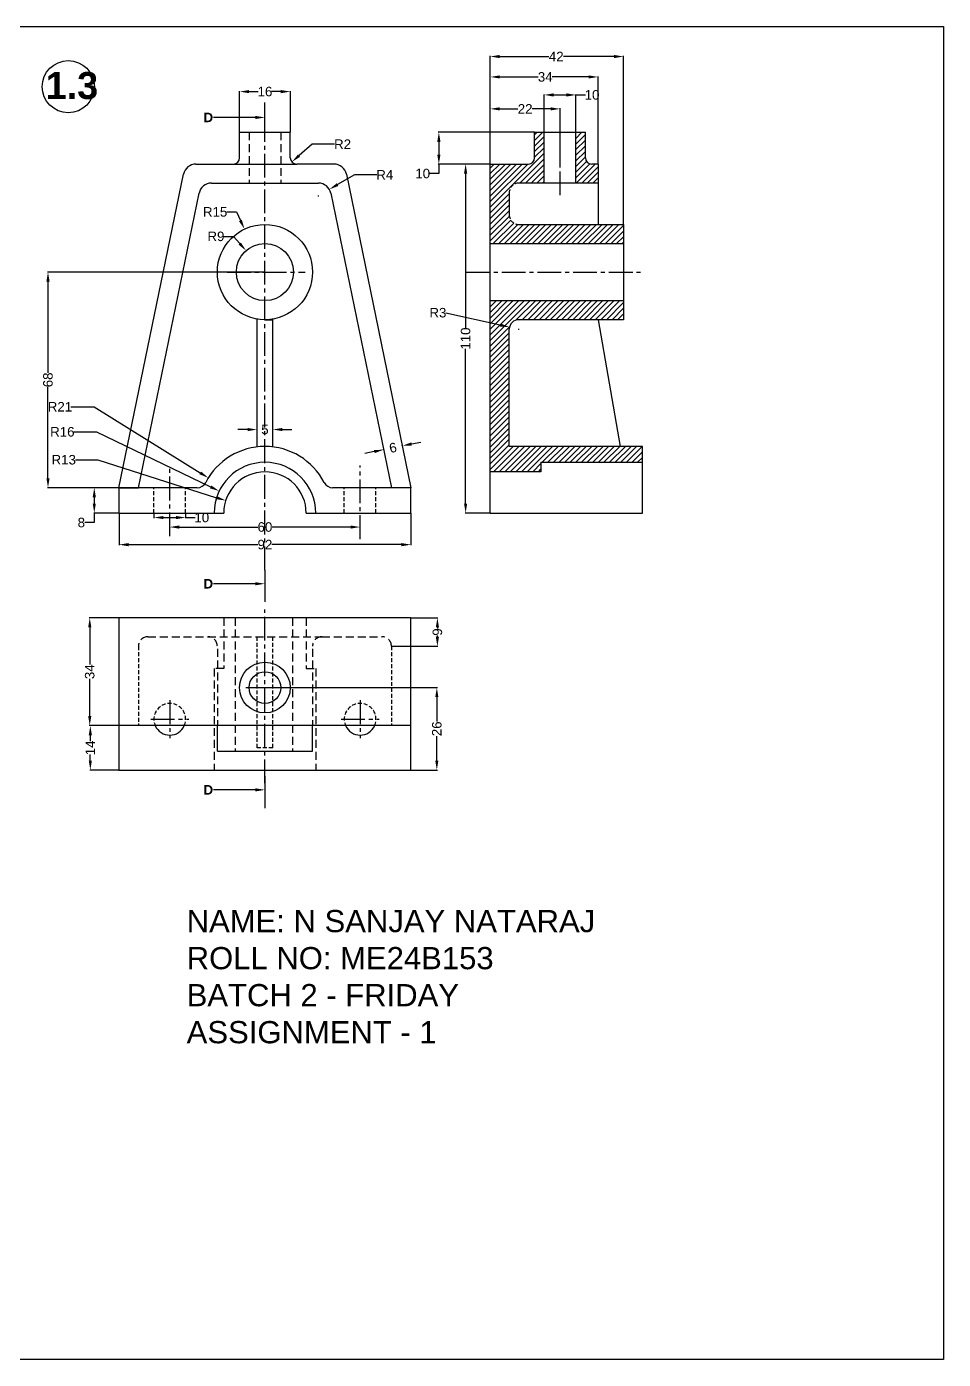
# Model space of a CAD drawing. Header units: inches. Extents: x 24 to 2004, y 12 to 434.
# Drawn here: x 328.7 to 617.6, y 13.8 to 433.8 of the extents above; entities that cross this region are included whole.
import ezdxf
from ezdxf import colors
from ezdxf.entities.mleader import LeaderData, LeaderLine
from ezdxf.math import Vec2, Vec3

# ---------------------------------------------------------------- set-up
doc = ezdxf.new("R2010")
doc.units = ezdxf.units.IN
doc.header["$LTSCALE"] = 10
doc.header["$MEASUREMENT"] = 0
for name, pattern in [('CENTER', [50.8, 31.75, -6.35, 6.35, -6.35]), ('CENTER2', [1.125, 0.75, -0.125, 0.125, -0.125]), ('HIDDEN', [0.375, 0.25, -0.125]), ('HIDDEN2', [0.1875, 0.125, -0.0625])]:
    doc.linetypes.add(name, pattern=pattern)
doc.styles.get("Standard").update_dxf_attribs({"font": 'arial.ttf'})
doc.dimstyles.get("Standard").update_dxf_attribs({"dimtxt": 3, "dimasz": 3, "dimexe": 0.18, "dimexo": 0.0625, "dimgap": 0.09, "dimtad": 0, "dimtoh": 1, "dimdec": 0, "dimzin": 0, "dimdsep": 46, "dimtxsty": 'Standard', "dimcen": 0.09, "dimclrd": 3, "dimclre": 3, "dimclrt": 3, "dimadec": 0, "dimazin": 0, "dimtfac": 1, "dimtdec": 0, "dimtofl": 0, "dimtmove": 0, "dimatfit": 3, "dimfxl": 1, "dimtfillclr": 256, "dimtolj": 1, "dimtzin": 0, "dimarcsym": 0})

# ---------------------------------------------------------------- blocks, each defined once
blk = doc.blocks.new('*D2')
at = {"color": 3, "lineweight": -2, "ltscale": 25, "transparency": 16777216}
for p, q in [((474.7, 390.5), (466.83, 390.5)), ((467.01, 387.5), (467.01, 338.76)), ((467.01, 283.5), (467.01, 332.24)), ((474.7, 280.5), (466.83, 280.5))]:
    blk.add_line(p, q, dxfattribs=at)
at = {"color": 3, "ltscale": 25, "transparency": 16777216}
for points in [[(466.51, 387.5), (467.51, 387.5), (467.01, 390.5)], [(466.51, 283.5), (467.51, 283.5), (467.01, 280.5)]]:
    blk.add_solid(points, dxfattribs=at)
at = {"layer": 'Defpoints', "color": 0, "ltscale": 25, "transparency": 16777216}
for p in [(467.01, 390.5), (474.77, 390.5), (474.77, 280.5)]:
    blk.add_point(p, dxfattribs=at)
at = {"color": 3, "ltscale": 25, "transparency": 16777216, "insert": (467.01, 335.5), "char_height": 3, "attachment_point": 5, "rotation": 90}
blk.add_mtext('\\A1;110', dxfattribs=at)
blk = doc.blocks.new('*D3')
at = {"color": 3, "lineweight": -2, "ltscale": 25, "transparency": 16777216}
for p, q in [((488.7, 400.5), (458.4, 400.5)), ((458.58, 397.5), (458.58, 393.5)), ((458.58, 387.5), (455.58, 387.5)), ((474.7, 390.5), (458.4, 390.5)), ((458.58, 390.5), (458.58, 387.5))]:
    blk.add_line(p, q, dxfattribs=at)
at = {"color": 3, "ltscale": 25, "transparency": 16777216}
for points in [[(458.08, 397.5), (459.08, 397.5), (458.58, 400.5)], [(458.08, 393.5), (459.08, 393.5), (458.58, 390.5)]]:
    blk.add_solid(points, dxfattribs=at)
at = {"layer": 'Defpoints', "color": 0, "ltscale": 25, "transparency": 16777216}
for p in [(488.77, 400.5), (458.58, 390.5), (474.77, 390.5)]:
    blk.add_point(p, dxfattribs=at)
at = {"color": 3, "ltscale": 25, "transparency": 16777216, "insert": (453.49, 387.5), "char_height": 3, "attachment_point": 5}
blk.add_mtext('\\A1;10', dxfattribs=at)
blk = doc.blocks.new('*D4')
at = {"color": 3, "lineweight": -2, "ltscale": 25, "transparency": 16777216}
for p, q in [((474.77, 390.56), (474.77, 408.07)), ((477.77, 407.89), (483.52, 407.89)), ((493.77, 407.89), (488.02, 407.89)), ((496.77, 390.56), (496.77, 408.07))]:
    blk.add_line(p, q, dxfattribs=at)
at = {"color": 3, "ltscale": 25, "transparency": 16777216}
for points in [[(477.77, 408.39), (477.77, 407.39), (474.77, 407.89)], [(493.77, 408.39), (493.77, 407.39), (496.77, 407.89)]]:
    blk.add_solid(points, dxfattribs=at)
at = {"layer": 'Defpoints', "color": 0, "ltscale": 25, "transparency": 16777216}
for p in [(496.77, 407.89), (474.77, 390.5), (496.77, 390.5)]:
    blk.add_point(p, dxfattribs=at)
at = {"color": 3, "ltscale": 25, "transparency": 16777216, "insert": (485.77, 407.89), "char_height": 3, "attachment_point": 5}
blk.add_mtext('\\A1;22', dxfattribs=at)
blk = doc.blocks.new('*D5')
at = {"color": 3, "lineweight": -2, "ltscale": 25, "transparency": 16777216}
for p, q in [((474.77, 390.56), (474.77, 418.13)), ((477.77, 417.95), (489.87, 417.95)), ((505.77, 417.95), (494.33, 417.95)), ((508.77, 390.56), (508.77, 418.13))]:
    blk.add_line(p, q, dxfattribs=at)
at = {"color": 3, "ltscale": 25, "transparency": 16777216}
for points in [[(477.77, 418.45), (477.77, 417.45), (474.77, 417.95)], [(505.77, 418.45), (505.77, 417.45), (508.77, 417.95)]]:
    blk.add_solid(points, dxfattribs=at)
at = {"layer": 'Defpoints', "color": 0, "ltscale": 25, "transparency": 16777216}
for p in [(508.77, 417.95), (474.77, 390.5), (508.77, 390.5)]:
    blk.add_point(p, dxfattribs=at)
at = {"color": 3, "ltscale": 25, "transparency": 16777216, "insert": (492.1, 417.95), "char_height": 3, "attachment_point": 5}
blk.add_mtext('\\A1;34', dxfattribs=at)
blk = doc.blocks.new('*D6')
at = {"color": 3, "lineweight": -2, "ltscale": 25, "transparency": 16777216}
for p, q in [((474.77, 390.56), (474.77, 424.57)), ((477.77, 424.39), (493.28, 424.39)), ((513.77, 424.39), (497.84, 424.39)), ((516.77, 371.52), (516.77, 424.57))]:
    blk.add_line(p, q, dxfattribs=at)
at = {"color": 3, "ltscale": 25, "transparency": 16777216}
for points in [[(477.77, 424.89), (477.77, 423.89), (474.77, 424.39)], [(513.77, 424.89), (513.77, 423.89), (516.77, 424.39)]]:
    blk.add_solid(points, dxfattribs=at)
at = {"layer": 'Defpoints', "color": 0, "ltscale": 25, "transparency": 16777216}
for p in [(516.77, 424.39), (474.77, 390.5), (516.77, 371.46)]:
    blk.add_point(p, dxfattribs=at)
at = {"color": 3, "ltscale": 25, "transparency": 16777216, "insert": (495.56, 424.39), "char_height": 3, "attachment_point": 5}
blk.add_mtext('\\A1;42', dxfattribs=at)
blk = doc.blocks.new('*D7')
at = {"color": 3, "lineweight": -2, "ltscale": 25, "transparency": 16777216}
for p, q in [((357.77, 280.44), (357.77, 270.37)), ((449.77, 280.44), (449.77, 270.37)), ((360.77, 270.55), (401.54, 270.55)), ((446.77, 270.55), (405.99, 270.55))]:
    blk.add_line(p, q, dxfattribs=at)
at = {"color": 3, "ltscale": 25, "transparency": 16777216}
for points in [[(360.77, 271.05), (360.77, 270.05), (357.77, 270.55)], [(446.77, 271.05), (446.77, 270.05), (449.77, 270.55)]]:
    blk.add_solid(points, dxfattribs=at)
at = {"layer": 'Defpoints', "color": 0, "ltscale": 25, "transparency": 16777216}
for p in [(357.77, 280.5), (449.77, 280.5), (449.77, 270.55)]:
    blk.add_point(p, dxfattribs=at)
at = {"color": 3, "ltscale": 25, "transparency": 16777216, "insert": (403.77, 270.55), "char_height": 3, "attachment_point": 5}
blk.add_mtext('\\A1;92', dxfattribs=at)
blk = doc.blocks.new('*D8')
at = {"color": 3, "lineweight": -2, "ltscale": 25, "transparency": 16777216}
for p, q in [((373.77, 273.3), (373.77, 276.28)), ((376.77, 276.1), (401.52, 276.1)), ((430.77, 276.1), (406.01, 276.1)), ((433.77, 272.4), (433.77, 276.28))]:
    blk.add_line(p, q, dxfattribs=at)
at = {"color": 3, "ltscale": 25, "transparency": 16777216}
for points in [[(376.77, 276.6), (376.77, 275.6), (373.77, 276.1)], [(430.77, 276.6), (430.77, 275.6), (433.77, 276.1)]]:
    blk.add_solid(points, dxfattribs=at)
at = {"layer": 'Defpoints', "color": 0, "ltscale": 25, "transparency": 16777216}
for p in [(373.77, 273.23), (433.77, 276.1), (433.77, 272.33)]:
    blk.add_point(p, dxfattribs=at)
at = {"color": 3, "ltscale": 25, "transparency": 16777216, "insert": (403.77, 276.1), "char_height": 3, "attachment_point": 5}
blk.add_mtext('\\A1;60', dxfattribs=at)
blk = doc.blocks.new('*D9')
at = {"color": 3, "lineweight": -2, "ltscale": 25, "transparency": 16777216}
for p, q in [((368.77, 280.44), (368.77, 278.91)), ((371.77, 279.09), (375.77, 279.09)), ((378.77, 280.44), (378.77, 278.91)), ((378.77, 279.09), (381.77, 279.09))]:
    blk.add_line(p, q, dxfattribs=at)
at = {"color": 3, "ltscale": 25, "transparency": 16777216}
for points in [[(371.77, 279.59), (371.77, 278.59), (368.77, 279.09)], [(375.77, 279.59), (375.77, 278.59), (378.77, 279.09)]]:
    blk.add_solid(points, dxfattribs=at)
at = {"layer": 'Defpoints', "color": 0, "ltscale": 25, "transparency": 16777216}
for p in [(368.77, 280.5), (378.77, 280.5), (378.77, 279.09)]:
    blk.add_point(p, dxfattribs=at)
at = {"color": 3, "ltscale": 25, "transparency": 16777216, "insert": (383.86, 279.09), "char_height": 3, "attachment_point": 5}
blk.add_mtext('\\A1;10', dxfattribs=at)
blk = doc.blocks.new('*D10')
at = {"color": 3, "lineweight": -2, "ltscale": 25, "transparency": 16777216}
for p, q in [((357.7, 288.5), (349.8, 288.5)), ((349.98, 285.5), (349.98, 283.5)), ((349.98, 277.5), (346.98, 277.5)), ((357.7, 280.5), (349.8, 280.5)), ((349.98, 280.5), (349.98, 277.5))]:
    blk.add_line(p, q, dxfattribs=at)
at = {"color": 3, "ltscale": 25, "transparency": 16777216}
for points in [[(349.48, 285.5), (350.48, 285.5), (349.98, 288.5)], [(349.48, 283.5), (350.48, 283.5), (349.98, 280.5)]]:
    blk.add_solid(points, dxfattribs=at)
at = {"layer": 'Defpoints', "color": 0, "ltscale": 25, "transparency": 16777216}
for p in [(357.77, 288.5), (349.98, 280.5), (357.77, 280.5)]:
    blk.add_point(p, dxfattribs=at)
at = {"color": 3, "ltscale": 25, "transparency": 16777216, "insert": (345.9, 277.5), "char_height": 3, "attachment_point": 5}
blk.add_mtext('\\A1;8', dxfattribs=at)
blk = doc.blocks.new('*D11')
at = {"color": 3, "lineweight": -2, "ltscale": 25, "transparency": 16777216}
for p, q in [((390.83, 367.7), (393.83, 367.7)), ((393.83, 367.7), (395.82, 365.45)), ((403.68, 356.46), (403.86, 356.46)), ((403.77, 356.37), (403.77, 356.55))]:
    blk.add_line(p, q, dxfattribs=at)
at = {"color": 3, "ltscale": 25, "transparency": 16777216}
blk.add_solid([(396.19, 365.78), (395.45, 365.12), (397.81, 363.2)], dxfattribs=at)
at = {"layer": 'Defpoints', "color": 0, "ltscale": 25, "transparency": 16777216}
for p in [(397.81, 363.2), (403.77, 356.46)]:
    blk.add_point(p, dxfattribs=at)
at = {"color": 3, "ltscale": 25, "transparency": 16777216, "insert": (388.32, 367.7), "char_height": 3, "attachment_point": 5}
blk.add_mtext('\\A1;R9', dxfattribs=at)
blk = doc.blocks.new('*D12')
at = {"color": 3, "lineweight": -2, "ltscale": 25, "transparency": 16777216}
for p, q in [((391.75, 375.42), (394.75, 375.42)), ((394.75, 375.42), (396.04, 372.71)), ((403.68, 356.46), (403.86, 356.46)), ((403.77, 356.37), (403.77, 356.55))]:
    blk.add_line(p, q, dxfattribs=at)
at = {"color": 3, "ltscale": 25, "transparency": 16777216}
blk.add_solid([(396.49, 372.93), (395.58, 372.5), (397.32, 370)], dxfattribs=at)
at = {"layer": 'Defpoints', "color": 0, "ltscale": 25, "transparency": 16777216}
for p in [(397.32, 370), (403.77, 356.46)]:
    blk.add_point(p, dxfattribs=at)
at = {"color": 3, "ltscale": 25, "transparency": 16777216, "insert": (388.06, 375.42), "char_height": 3, "attachment_point": 5}
blk.add_mtext('\\A1;R15', dxfattribs=at)
blk = doc.blocks.new('*D13')
at = {"color": 3, "lineweight": -2, "ltscale": 25, "transparency": 16777216}
for p, q in [((403.7, 356.46), (335.21, 356.46)), ((335.39, 353.46), (335.39, 324.73)), ((335.39, 291.5), (335.39, 320.23)), ((357.7, 288.5), (335.21, 288.5))]:
    blk.add_line(p, q, dxfattribs=at)
at = {"color": 3, "ltscale": 25, "transparency": 16777216}
for points in [[(334.89, 353.46), (335.89, 353.46), (335.39, 356.46)], [(334.89, 291.5), (335.89, 291.5), (335.39, 288.5)]]:
    blk.add_solid(points, dxfattribs=at)
at = {"layer": 'Defpoints', "color": 0, "ltscale": 25, "transparency": 16777216}
for p in [(335.39, 356.46), (403.77, 356.46), (357.77, 288.5)]:
    blk.add_point(p, dxfattribs=at)
at = {"color": 3, "ltscale": 25, "transparency": 16777216, "insert": (335.39, 322.48), "char_height": 3, "attachment_point": 5, "rotation": 90}
blk.add_mtext('\\A1;68', dxfattribs=at)
blk = doc.blocks.new('*D14')
at = {"color": 3, "lineweight": -2, "ltscale": 25, "transparency": 16777216}
for p, q in [((395.77, 400.56), (395.77, 413.51)), ((398.77, 413.33), (401.67, 413.33)), ((408.77, 413.33), (405.86, 413.33)), ((411.77, 400.56), (411.77, 413.51))]:
    blk.add_line(p, q, dxfattribs=at)
at = {"color": 3, "ltscale": 25, "transparency": 16777216}
for points in [[(398.77, 413.83), (398.77, 412.83), (395.77, 413.33)], [(408.77, 413.83), (408.77, 412.83), (411.77, 413.33)]]:
    blk.add_solid(points, dxfattribs=at)
at = {"layer": 'Defpoints', "color": 0, "ltscale": 25, "transparency": 16777216}
for p in [(411.77, 413.33), (395.77, 400.5), (411.77, 400.5)]:
    blk.add_point(p, dxfattribs=at)
at = {"color": 3, "ltscale": 25, "transparency": 16777216, "insert": (403.77, 413.33), "char_height": 3, "attachment_point": 5}
blk.add_mtext('\\A1;16', dxfattribs=at)
blk = doc.blocks.new('*D1')
at = {"color": 3, "lineweight": -2, "ltscale": 25, "transparency": 16777216}
for p, q in [((398.27, 306.83), (395.27, 306.83)), ((401.27, 306.89), (401.27, 307.01)), ((406.27, 306.89), (406.27, 307.01)), ((409.27, 306.83), (412.27, 306.83))]:
    blk.add_line(p, q, dxfattribs=at)
at = {"color": 3, "ltscale": 25, "transparency": 16777216}
for points in [[(398.27, 307.33), (398.27, 306.33), (401.27, 306.83)], [(409.27, 307.33), (409.27, 306.33), (406.27, 306.83)]]:
    blk.add_solid(points, dxfattribs=at)
at = {"layer": 'Defpoints', "color": 0, "ltscale": 25, "transparency": 16777216}
for p in [(401.27, 306.83), (406.27, 306.83), (406.27, 306.83)]:
    blk.add_point(p, dxfattribs=at)
at = {"color": 3, "ltscale": 25, "transparency": 16777216, "insert": (403.77, 306.83), "char_height": 3, "attachment_point": 5}
blk.add_mtext('\\A1;5', dxfattribs=at)
blk = doc.blocks.new('*D15')
at = {"color": 3, "lineweight": -2, "ltscale": 25, "transparency": 16777216}
for p, q in [((357.7, 213.51), (348.55, 213.51)), ((348.73, 210.51), (348.73, 208.61)), ((348.73, 202.51), (348.73, 204.42)), ((357.7, 199.51), (348.55, 199.51))]:
    blk.add_line(p, q, dxfattribs=at)
at = {"color": 3, "ltscale": 25, "transparency": 16777216}
for points in [[(348.23, 210.51), (349.23, 210.51), (348.73, 213.51)], [(348.23, 202.51), (349.23, 202.51), (348.73, 199.51)]]:
    blk.add_solid(points, dxfattribs=at)
at = {"layer": 'Defpoints', "color": 0, "ltscale": 25, "transparency": 16777216}
for p in [(357.77, 213.51), (348.73, 199.51), (357.77, 199.51)]:
    blk.add_point(p, dxfattribs=at)
at = {"color": 3, "ltscale": 25, "transparency": 16777216, "insert": (348.73, 206.51), "char_height": 3, "attachment_point": 5, "rotation": 90}
blk.add_mtext('\\A1;14', dxfattribs=at)
blk = doc.blocks.new('*D16')
at = {"color": 3, "lineweight": -2, "ltscale": 25, "transparency": 16777216}
for p, q in [((357.7, 247.51), (348.37, 247.51)), ((348.55, 244.51), (348.55, 232.75)), ((348.55, 216.51), (348.55, 228.28)), ((357.7, 213.51), (348.37, 213.51))]:
    blk.add_line(p, q, dxfattribs=at)
at = {"color": 3, "ltscale": 25, "transparency": 16777216}
for points in [[(348.05, 244.51), (349.05, 244.51), (348.55, 247.51)], [(348.05, 216.51), (349.05, 216.51), (348.55, 213.51)]]:
    blk.add_solid(points, dxfattribs=at)
at = {"layer": 'Defpoints', "color": 0, "ltscale": 25, "transparency": 16777216}
for p in [(348.55, 247.51), (357.77, 247.51), (357.77, 213.51)]:
    blk.add_point(p, dxfattribs=at)
at = {"color": 3, "ltscale": 25, "transparency": 16777216, "insert": (348.55, 230.51), "char_height": 3, "attachment_point": 5, "rotation": 90}
blk.add_mtext('\\A1;34', dxfattribs=at)
blk = doc.blocks.new('*D17')
at = {"color": 3, "lineweight": -2, "ltscale": 25, "transparency": 16777216}
for p, q in [((403.83, 225.51), (458.12, 225.51)), ((457.94, 222.51), (457.94, 214.78)), ((457.94, 202.51), (457.94, 210.25)), ((403.83, 199.51), (458.12, 199.51))]:
    blk.add_line(p, q, dxfattribs=at)
at = {"color": 3, "ltscale": 25, "transparency": 16777216}
for points in [[(457.44, 222.51), (458.44, 222.51), (457.94, 225.51)], [(457.44, 202.51), (458.44, 202.51), (457.94, 199.51)]]:
    blk.add_solid(points, dxfattribs=at)
at = {"layer": 'Defpoints', "color": 0, "ltscale": 25, "transparency": 16777216}
for p in [(403.77, 225.51), (403.77, 199.51), (457.94, 199.51)]:
    blk.add_point(p, dxfattribs=at)
at = {"color": 3, "ltscale": 25, "transparency": 16777216, "insert": (457.94, 212.51), "char_height": 3, "attachment_point": 5, "rotation": 90}
blk.add_mtext('\\A1;26', dxfattribs=at)
blk = doc.blocks.new('*D56')
at = {"color": 3, "lineweight": -2, "transparency": 16777216}
for p, q in [((418.66, 396.77), (414.52, 393.16)), ((425.74, 396.77), (418.66, 396.77))]:
    blk.add_line(p, q, dxfattribs=at)
at = {"color": 3, "transparency": 16777216}
blk.add_solid([(414.19, 393.53), (414.85, 392.78), (412.26, 391.18)], dxfattribs=at)
at = {"layer": 'Defpoints', "color": 0, "transparency": 16777216}
for p in [(412.26, 391.18), (413.77, 392.5)]:
    blk.add_point(p, dxfattribs=at)
at = {"color": 3, "transparency": 16777216, "insert": (428.24, 396.77), "char_height": 3, "attachment_point": 5}
blk.add_mtext('\\A1;R2', dxfattribs=at)
blk = doc.blocks.new('*D57')
at = {"color": 3, "lineweight": -2, "transparency": 16777216}
for p, q in [((431.94, 387.11), (426.66, 384.03)), ((439.02, 387.11), (431.94, 387.11)), ((420.53, 380.5), (420.71, 380.5)), ((420.62, 380.41), (420.62, 380.59))]:
    blk.add_line(p, q, dxfattribs=at)
at = {"color": 3, "transparency": 16777216}
blk.add_solid([(426.41, 384.46), (426.91, 383.59), (424.07, 382.52)], dxfattribs=at)
at = {"layer": 'Defpoints', "color": 0, "transparency": 16777216}
for p in [(424.07, 382.52), (420.62, 380.5)]:
    blk.add_point(p, dxfattribs=at)
at = {"color": 3, "transparency": 16777216, "insert": (441.53, 387.11), "char_height": 3, "attachment_point": 5}
blk.add_mtext('\\A1;R4', dxfattribs=at)
blk = doc.blocks.new('*D58')
at = {"color": 3, "lineweight": -2, "transparency": 16777216}
for p, q in [((460.79, 343.64), (477.91, 339.78)), ((483.68, 338.46), (483.86, 338.46)), ((483.77, 338.37), (483.77, 338.55))]:
    blk.add_line(p, q, dxfattribs=at)
at = {"color": 3, "transparency": 16777216}
blk.add_solid([(478.02, 340.27), (477.8, 339.29), (480.84, 339.12)], dxfattribs=at)
at = {"layer": 'Defpoints', "color": 0, "transparency": 16777216}
for p in [(480.84, 339.12), (483.77, 338.46)]:
    blk.add_point(p, dxfattribs=at)
at = {"color": 3, "transparency": 16777216, "insert": (458.28, 343.64), "char_height": 3, "attachment_point": 5}
blk.add_mtext('\\A1;R3', dxfattribs=at)
blk = doc.blocks.new('*D59')
at = {"color": 3, "lineweight": -2, "transparency": 16777216}
for p, q in [((344.03, 297.3), (351.1, 297.3)), ((351.1, 297.3), (388.52, 285.36)), ((403.68, 280.5), (403.86, 280.5)), ((403.77, 280.41), (403.77, 280.59))]:
    blk.add_line(p, q, dxfattribs=at)
at = {"color": 3, "transparency": 16777216}
blk.add_solid([(388.67, 285.84), (388.37, 284.88), (391.38, 284.45)], dxfattribs=at)
at = {"layer": 'Defpoints', "color": 0, "transparency": 16777216}
for p in [(391.38, 284.45), (403.77, 280.5)]:
    blk.add_point(p, dxfattribs=at)
at = {"color": 3, "transparency": 16777216, "insert": (340.35, 297.3), "char_height": 3, "attachment_point": 5}
blk.add_mtext('\\A1;R13', dxfattribs=at)
blk = doc.blocks.new('*D60')
at = {"color": 3, "lineweight": -2, "transparency": 16777216}
for p, q in [((343.58, 306.1), (350.65, 306.1)), ((350.65, 306.1), (386.65, 288.75)), ((403.68, 280.5), (403.86, 280.5)), ((403.77, 280.41), (403.77, 280.59))]:
    blk.add_line(p, q, dxfattribs=at)
at = {"color": 3, "transparency": 16777216}
blk.add_solid([(386.87, 289.2), (386.43, 288.3), (389.35, 287.45)], dxfattribs=at)
at = {"layer": 'Defpoints', "color": 0, "transparency": 16777216}
for p in [(389.35, 287.45), (403.77, 280.5)]:
    blk.add_point(p, dxfattribs=at)
at = {"color": 3, "transparency": 16777216, "insert": (339.91, 306.1), "char_height": 3, "attachment_point": 5}
blk.add_mtext('\\A1;R16', dxfattribs=at)
blk = doc.blocks.new('*D61')
at = {"color": 3, "lineweight": -2, "transparency": 16777216}
for p, q in [((342.54, 314.01), (349.91, 314.01)), ((349.91, 314.01), (383.39, 293.18)), ((403.68, 280.5), (403.86, 280.5)), ((403.77, 280.41), (403.77, 280.59))]:
    blk.add_line(p, q, dxfattribs=at)
at = {"color": 3, "transparency": 16777216}
blk.add_solid([(383.65, 293.6), (383.12, 292.75), (385.94, 291.59)], dxfattribs=at)
at = {"layer": 'Defpoints', "color": 0, "transparency": 16777216}
for p in [(385.94, 291.59), (403.77, 280.5)]:
    blk.add_point(p, dxfattribs=at)
at = {"color": 3, "transparency": 16777216, "insert": (339.16, 314.01), "char_height": 3, "attachment_point": 5}
blk.add_mtext('\\A1;R21', dxfattribs=at)
blk = doc.blocks.new('*D63')
at = {"color": 3, "lineweight": -2, "transparency": 16777216}
for p, q in [((449.83, 247.51), (458.3, 247.51)), ((458.12, 244.51), (458.12, 244.09)), ((458.12, 241.51), (458.12, 241.94)), ((443.7, 238.51), (458.3, 238.51))]:
    blk.add_line(p, q, dxfattribs=at)
at = {"color": 3, "transparency": 16777216}
for points in [[(457.62, 244.51), (458.62, 244.51), (458.12, 247.51)], [(457.62, 241.51), (458.62, 241.51), (458.12, 238.51)]]:
    blk.add_solid(points, dxfattribs=at)
at = {"layer": 'Defpoints', "color": 0, "transparency": 16777216}
for p in [(449.77, 247.51), (443.64, 238.51), (458.12, 238.51)]:
    blk.add_point(p, dxfattribs=at)
at = {"color": 3, "transparency": 16777216, "insert": (458.12, 243.01), "char_height": 3, "attachment_point": 5, "rotation": 90}
blk.add_mtext('\\A1;9', dxfattribs=at)
blk = doc.blocks.new('*D64')
at = {"color": 3, "lineweight": -2, "transparency": 16777216}
for p, q in [((491.77, 400.56), (491.77, 412.46)), ((494.77, 412.28), (498.77, 412.28)), ((501.77, 400.56), (501.77, 412.46)), ((501.77, 412.28), (504.77, 412.28))]:
    blk.add_line(p, q, dxfattribs=at)
at = {"color": 3, "transparency": 16777216}
for points in [[(494.77, 412.78), (494.77, 411.78), (491.77, 412.28)], [(498.77, 412.78), (498.77, 411.78), (501.77, 412.28)]]:
    blk.add_solid(points, dxfattribs=at)
at = {"layer": 'Defpoints', "color": 0, "transparency": 16777216}
for p in [(501.77, 412.28), (491.77, 400.5), (501.77, 400.5)]:
    blk.add_point(p, dxfattribs=at)
at = {"color": 3, "transparency": 16777216, "insert": (506.86, 412.28), "char_height": 3, "attachment_point": 5}
blk.add_mtext('\\A1;10', dxfattribs=at)
blk = doc.blocks.new('*D65')
at = {"color": 3, "lineweight": -2, "transparency": 16777216}
for p, q in [((449.99, 302.3), (452.93, 302.9)), ((438.23, 299.88), (435.3, 299.28)), ((441.16, 300.55), (441.14, 300.66)), ((447.04, 301.76), (447.01, 301.87))]:
    blk.add_line(p, q, dxfattribs=at)
at = {"color": 3, "transparency": 16777216}
for points in [[(449.89, 302.79), (450.09, 301.81), (447.05, 301.69)], [(438.13, 300.37), (438.34, 299.39), (441.17, 300.48)]]:
    blk.add_solid(points, dxfattribs=at)
at = {"layer": 'Defpoints', "color": 0, "transparency": 16777216}
for p in [(441.17, 300.48), (447.05, 301.69), (447.05, 301.69)]:
    blk.add_point(p, dxfattribs=at)
at = {"color": 3, "transparency": 16777216, "insert": (444.11, 301.09), "char_height": 3, "attachment_point": 5, "rotation": 11.6336}
blk.add_mtext('\\A1;6', dxfattribs=at)

msp = doc.modelspace()

# ---------------------------------------------------------------- hatches: boundary and pattern name
at = {"ltscale": 25}
h = msp.add_hatch(dxfattribs=at)
h.set_pattern_fill('ANSI31', color=3, scale=10)
h.set_pattern_definition([(45, (-43.6958, 109.4418), (-0.8838835, 0.8838835), [])])
h.paths.add_polyline_path([(508.766, 390.5), (506.766, 390.5, -0.4142136), (504.766, 392.5), (504.766, 400.5), (501.766, 400.5), (501.766, 384.5), (508.766, 384.5)], flags=17)
h.paths.add_polyline_path([(491.766, 400.5), (488.766, 400.5), (488.766, 392.5, -0.4142136), (486.766, 390.5), (474.766, 390.5), (474.766, 365.458), (516.766, 365.458), (516.766, 371.458), (508.766, 371.458), (483.766, 371.458, -0.4142136), (480.766, 374.458), (480.766, 381.5, -0.4142136), (483.766, 384.5), (491.766, 384.5)])
h = msp.add_hatch()
h.set_pattern_fill('ANSI31', color=3, scale=10)
h.set_pattern_definition([(45, (1.1099, 142.313), (-0.8838835, 0.8838835), [])])
h.paths.add_polyline_path([(480.766, 338.458, -0.4142136), (483.766, 341.458), (508.766, 341.458), (516.766, 341.458), (516.766, 347.458), (474.766, 347.458), (474.766, 293.5), (490.766, 293.5), (490.766, 296.5), (522.766, 296.5), (522.766, 301.5), (515.766, 301.5), (480.766, 301.5)])

# ---------------------------------------------------------------- linework, layer by layer
for p, q in [((23.581, 433.802), (617.581, 433.802)), ((617.581, 433.802), (617.581, 13.802)), ((488.766, 392.5), (488.766, 400.5)), ((491.766, 384.5), (491.766, 400.5)), ((501.766, 384.5), (501.766, 400.5)), ((504.766, 392.5), (504.766, 400.5)), ((357.766, 288.5), (378.109, 387.306)), ((382.027, 390.5), (393.766, 390.5)), ((393.766, 390.5), (413.766, 390.5)), ((425.506, 390.5), (413.766, 390.5)), ((429.424, 387.306), (449.766, 288.5)), ((474.766, 288.5), (474.766, 390.5)), ((474.766, 390.5), (486.766, 390.5)), ((508.766, 390.5), (506.766, 390.5)), ((508.766, 390.5), (508.766, 384.5)), ((386.917, 384.5), (420.616, 384.5)), ((508.766, 384.5), (483.766, 384.5)), ((508.766, 384.5), (508.766, 371.458)), ((363.892, 288.5), (383, 381.306)), ((424.533, 381.306), (443.641, 288.5)), ((480.766, 381.5), (480.766, 374.458)), ((483.766, 371.458), (508.766, 371.458)), ((508.766, 371.458), (516.766, 371.458)), ((516.766, 371.458), (516.766, 341.458)), ((474.766, 365.458), (516.766, 365.458)), ((474.766, 347.458), (516.766, 347.458)), ((401.266, 301.35), (401.266, 341.667)), ((403.766, 341.458), (406.266, 341.458)), ((406.266, 301.35), (406.266, 341.667)), ((508.766, 341.458), (483.766, 341.458)), ((516.766, 341.458), (508.766, 341.458)), ((508.766, 341.458), (515.766, 301.5)), ((480.766, 301.5), (480.766, 338.458)), ((515.766, 301.5), (480.766, 301.5)), ((522.766, 301.5), (515.766, 301.5)), ((522.766, 288.5), (522.766, 301.5)), ((490.766, 296.5), (490.766, 293.5)), ((490.766, 296.5), (522.766, 296.5)), ((490.766, 293.5), (474.766, 293.5)), ((382.436, 288.5), (357.766, 288.5)), ((357.766, 288.5), (357.766, 280.5)), ((449.766, 288.5), (425.097, 288.5)), ((449.766, 280.5), (449.766, 288.5)), ((474.766, 280.5), (474.766, 288.5)), ((522.766, 280.5), (522.766, 288.5)), ((357.766, 280.5), (390.766, 280.5)), ((416.766, 280.5), (449.766, 280.5)), ((474.766, 280.5), (522.766, 280.5)), ((357.766, 247.515), (357.766, 199.515)), ((449.766, 247.515), (357.766, 247.515)), ((449.766, 199.515), (449.766, 247.515)), ((385.766, 241.515), (385.766, 241.515)), ((421.766, 241.515), (421.766, 241.515)), ((449.766, 213.515), (357.766, 213.515)), ((357.766, 199.515), (449.766, 199.515)), ((617.581, 13.802), (23.581, 13.802))]:
    msp.add_line(p, q)
at = {"lineweight": 30}
for p, q in [((403.766, 400.5), (403.766, 409.874)), ((403.766, 262.521), (403.766, 252.486)), ((403.766, 197.572), (403.766, 187.537))]:
    msp.add_line(p, q, dxfattribs=at)
at = {"linetype": 'CENTER2'}
for p, q in [((496.766, 380.68), (496.766, 404.848)), ((403.766, 262.521), (403.766, 400.5)), ((391.808, 356.458), (416.429, 356.458)), ((467.171, 356.458), (523.278, 356.458)), ((373.766, 273.233), (373.766, 294.678)), ((433.766, 272.334), (433.766, 295.449)), ((403.766, 195.351), (403.766, 250.088)), ((397.766, 225.515), (409.766, 225.515)), ((373.766, 221.515), (373.766, 209.515)), ((433.766, 221.515), (433.766, 209.515)), ((367.766, 215.515), (379.766, 215.515)), ((427.766, 215.515), (439.766, 215.515))]:
    msp.add_line(p, q, dxfattribs=at)
at = {"linetype": 'CENTER'}
for p, q in [((395.766, 392.5), (395.766, 400.5)), ((411.766, 392.5), (411.766, 400.5))]:
    msp.add_line(p, q, dxfattribs=at)
at = {"ltscale": 25}
for p, q in [((395.766, 400.5), (411.766, 400.5)), ((488.766, 400.5), (504.766, 400.5))]:
    msp.add_line(p, q, dxfattribs=at)
at = {"linetype": 'HIDDEN'}
for p, q in [((398.766, 400.5), (398.766, 384.5)), ((408.766, 400.5), (408.766, 384.5)), ((390.766, 247.515), (390.766, 231.515)), ((394.36, 247.515), (394.36, 205.515)), ((412.489, 247.515), (412.489, 205.515)), ((416.766, 247.515), (416.766, 231.515)), ((366.892, 241.515), (385.766, 241.515)), ((385.766, 241.515), (421.766, 241.515)), ((421.766, 241.515), (440.641, 241.515)), ((388.766, 237.749), (388.766, 213.515)), ((418.766, 237.749), (418.766, 213.515)), ((390.766, 231.515), (387.766, 231.515)), ((387.766, 231.515), (387.766, 199.515)), ((416.766, 231.515), (419.766, 231.515)), ((419.766, 231.515), (419.766, 199.515))]:
    msp.add_line(p, q, dxfattribs=at)
at = {"ltscale": 25, "extrusion": (1, 0, 0)}
msp.add_line((357.766, 288.5), (363.892, 288.5), dxfattribs=at)
at = {"linetype": 'HIDDEN2'}
for p, q in [((368.766, 280.5), (368.766, 288.5)), ((378.766, 280.5), (378.766, 288.5)), ((428.766, 280.5), (428.766, 288.5)), ((438.766, 280.5), (438.766, 288.5)), ((401.266, 206.515), (401.266, 241.515)), ((406.266, 206.515), (406.266, 241.515)), ((363.892, 238.515), (363.892, 213.515)), ((443.641, 238.515), (443.641, 213.515)), ((406.266, 206.515), (401.266, 206.515))]:
    msp.add_line(p, q, dxfattribs=at)
at = {"ltscale": 0.25}
for p, q in [((388.766, 205.515), (388.766, 213.515)), ((418.766, 205.515), (418.766, 213.515)), ((388.766, 205.515), (418.766, 205.515))]:
    msp.add_line(p, q, dxfattribs=at)
for centre, radius in [((341.782, 414.874), 8.216), ((403.766, 356.458), 15), ((403.766, 356.458), 9)]:
    msp.add_circle(centre, radius)
for radius in [8, 5]:
    msp.add_circle((403.766, 225.515), radius, dxfattribs=at)
for centre, radius, start, end in [((393.766, 392.5), 2, 270, 0), ((413.766, 392.5), 2, 180, 270), ((486.766, 392.5), 2, 270, 360), ((506.766, 392.5), 2, 180, 270), ((382.027, 386.5), 4, 90, 168.36637), ((425.506, 386.5), 4, 11.63363, 90), ((386.917, 380.5), 4, 90, 168.36637), ((420.616, 380.5), 4, 11.63363, 90), ((483.766, 338.458), 3, 90, 180), ((403.766, 280.5), 21, 27.27961, 152.72039), ((403.766, 280.5), 16, 0, 180), ((382.436, 291.5), 3, 270, 332.72039), ((403.766, 280.5), 13, 0, 180), ((425.097, 291.5), 3, 207.27961, 270)]:
    msp.add_arc(centre, radius, start, end)
at = {"linetype": 'HIDDEN2'}
for centre, radius, start, end in [((483.766, 381.5), 3, 90, 180), ((483.766, 374.458), 3, 180, 270), ((373.766, 215.515), 5, 336.42182, 203.57818), ((433.766, 215.515), 5, 336.42182, 203.57818)]:
    msp.add_arc(centre, radius, start, end, dxfattribs=at)
at = {"linetype": 'HIDDEN'}
for centre, start, end in [((366.892, 238.515), 90, 180), ((385.766, 238.515), 0, 90), ((421.766, 238.515), 90, 180), ((440.641, 238.515), 0, 90)]:
    msp.add_arc(centre, 3, start, end, dxfattribs=at)
at = {"ltscale": 0.25}
for centre in [(373.766, 215.515), (433.766, 215.515)]:
    msp.add_arc(centre, 5, 203.57818, 336.42182, dxfattribs=at)

# ---------------------------------------------------------------- texts
at = {"attachment_point": 1}
for s, width, gutter_width, heights, insert, char_height in [('{\\fArial|b1|i0|c0|p34;1.3}', 38.49365, 2.133, [40.264], (334.638, 419.529), 8.53308), ('NAME: N SANJAY NATARAJ\\PROLL NO: ME24B153\\PBATCH 2 - FRIDAY\\PASSIGNMENT - 1', 223.6501, 1, [0], (379.096, 155.419), 7)]:
    msp.add_mtext_dynamic_manual_height_columns(s, width=width, gutter_width=gutter_width, heights=heights, dxfattribs=dict(at, insert=insert, char_height=char_height))

# ---------------------------------------------------------------- dimensions: what is measured, and where the dimension line sits
at = {"ltscale": 25}
for base, p1, p2, picture, middle in [((516.766, 424.395), (474.766, 390.5), (516.766, 371.458), '*D6', (495.56, 424.395)), ((508.766, 417.946), (474.766, 390.5), (508.766, 390.5), '*D5', (492.097, 417.946)), ((496.766, 407.895), (474.766, 390.5), (496.766, 390.5), '*D4', (485.766, 407.895)), ((433.766, 276.1), (373.766, 273.233), (433.766, 272.334), '*D8', (403.766, 276.1))]:
    dim = msp.add_linear_dim(base=base, p1=p1, p2=p2, dimstyle='Standard', dxfattribs=at)
    dim.commit()
    dim.dimension.update_dxf_attribs({"geometry": picture, "text_midpoint": middle, "dimtype": 160})
for base, p1, p2, picture, middle in [((411.766, 413.335), (395.766, 400.5), (411.766, 400.5), '*D14', (403.766, 413.335)), ((406.266, 306.83), (401.266, 306.83), (406.266, 306.83), '*D1', (403.766, 306.83)), ((378.766, 279.087), (368.766, 280.5), (378.766, 280.5), '*D9', (383.859, 279.087))]:
    dim = msp.add_linear_dim(base=base, p1=p1, p2=p2, dimstyle='Standard', override={"dimscale": 1}, dxfattribs=at)
    dim.commit()
    dim.dimension.update_dxf_attribs({"geometry": picture, "text_midpoint": middle})
dim = msp.add_linear_dim(base=(501.766, 412.276), p1=(491.766, 400.5), p2=(501.766, 400.5), dimstyle='Standard')
dim.commit()
dim.dimension.update_dxf_attribs({"geometry": '*D64', "text_midpoint": (506.859, 412.276)})
for base, p1, picture, middle in [((458.578, 390.5), (488.766, 400.5), '*D3', (453.485, 387.5)), ((467.005, 390.5), (474.766, 280.5), '*D2', (467.005, 335.5))]:
    dim = msp.add_linear_dim(base=base, p1=p1, p2=(474.766, 390.5), angle=90, dimstyle='Standard', dxfattribs=at)
    dim.commit()
    dim.dimension.update_dxf_attribs({"geometry": picture, "text_midpoint": middle, "dimtype": 160})
for center, mpoint, picture, middle in [((413.766, 392.5), (412.261, 391.183), '*D56', (428.238, 396.773)), ((420.616, 380.5), (424.071, 382.515), '*D57', (441.525, 387.107)), ((483.766, 338.458), (480.84, 339.118), '*D58', (460.792, 343.639)), ((403.766, 280.5), (385.935, 291.592), '*D61', (339.159, 314.005)), ((403.766, 280.5), (389.353, 287.446), '*D60', (339.906, 306.098)), ((403.766, 280.5), (391.381, 284.45), '*D59', (340.353, 297.296))]:
    dim = msp.add_radius_dim(center=center, mpoint=mpoint, dimstyle='Standard')
    dim.commit()
    dim.dimension.update_dxf_attribs({"geometry": picture, "text_midpoint": middle, "dimtype": 164})
for mpoint, picture, middle in [((397.324, 370.004), '*D12', (388.062, 375.422)), ((397.807, 363.202), '*D11', (388.322, 367.698))]:
    dim = msp.add_radius_dim(center=(403.766, 356.458), mpoint=mpoint, dimstyle='Standard', override={"dimscale": 1}, dxfattribs=at)
    dim.commit()
    dim.dimension.update_dxf_attribs({"geometry": picture, "text_midpoint": middle})
for base, p1, p2, picture, middle in [((335.386, 356.458), (357.766, 288.5), (403.766, 356.458), '*D13', (335.386, 322.479)), ((349.977, 280.5), (357.766, 288.5), (357.766, 280.5), '*D10', (345.898, 277.5)), ((348.55, 247.515), (357.766, 213.515), (357.766, 247.515), '*D16', (348.55, 230.515)), ((457.943, 199.515), (403.766, 225.515), (403.766, 199.515), '*D17', (457.943, 212.515)), ((348.73, 199.515), (357.766, 213.515), (357.766, 199.515), '*D15', (348.73, 206.515))]:
    dim = msp.add_linear_dim(base=base, p1=p1, p2=p2, angle=90, dimstyle='Standard', override={"dimscale": 1}, dxfattribs=at)
    dim.commit()
    dim.dimension.update_dxf_attribs({"geometry": picture, "text_midpoint": middle})
dim = msp.add_aligned_dim(p1=(441.173, 300.485), p2=(447.05, 301.695), distance=0, dimstyle='Standard')
dim.commit()
dim.dimension.update_dxf_attribs({"geometry": '*D65', "text_midpoint": (444.111, 301.09)})
dim = msp.add_linear_dim(base=(449.766, 270.552), p1=(357.766, 280.5), p2=(449.766, 280.5), dimstyle='Standard', override={"dimscale": 1}, dxfattribs=at)
dim.commit()
dim.dimension.update_dxf_attribs({"geometry": '*D7', "text_midpoint": (403.766, 270.552), "dimtype": 160})
dim = msp.add_linear_dim(base=(458.123, 238.515), p1=(449.766, 247.515), p2=(443.641, 238.515), angle=90, dimstyle='Standard')
dim.commit()
dim.dimension.update_dxf_attribs({"geometry": '*D63', "text_midpoint": (458.123, 243.015)})

# ---------------------------------------------------------------- leaders
ml = msp.add_multileader_mtext('Standard')
ml.set_content('{\\fArial|b1|i0|c0|p34;D}', color=6)
ml.set_leader_properties(color=6, lineweight=30)
ml.build(insert=Vec2(0, 0))
ml.multileader.update_dxf_attribs({"dogleg_length": 0.36, "arrow_head_size": 3})
ctx = ml.context
ctx.base_point, ctx.char_height, ctx.arrow_head_size, ctx.landing_gap_size, ctx.plane_origin = Vec3(384.831, 405.187), 3, 3, 0.09, Vec3(403.766, 405.187)
ctx.text_align_type = 2
notes = []
notes.append((ctx, [(0, (1, 1, 0), (387.886, 405.187), (-1, 0), 0.36, [(0, [(403.766, 405.187)], 0, [])])]))
ctx.mtext.insert, ctx.mtext.width, ctx.mtext.alignment, ctx.mtext.flow_direction = Vec3(387.436, 406.687), 0.10533, 3, 5
ml = msp.add_multileader_mtext('Standard')
ml.set_content('{\\fArial|b1|i0|c0|p34;D}', color=6)
ml.set_leader_properties(color=6, lineweight=30)
ml.build(insert=Vec2(0, 0))
ml.multileader.update_dxf_attribs({"dogleg_length": 0.36, "arrow_head_size": 3})
ctx = ml.context
ctx.base_point, ctx.char_height, ctx.arrow_head_size, ctx.landing_gap_size, ctx.plane_origin = Vec3(384.831, 258.231), 3, 3, 0.09, Vec3(403.766, 258.231)
ctx.text_align_type = 2
notes.append((ctx, [(0, (1, 1, 0), (387.886, 258.231), (-1, 0), 0.36, [(0, [(403.766, 258.231)], 0, [])])]))
ctx.mtext.insert, ctx.mtext.width, ctx.mtext.alignment, ctx.mtext.flow_direction = Vec3(387.436, 259.731), 0.10533, 3, 5
ml = msp.add_multileader_mtext('Standard')
ml.set_content('{\\fArial|b1|i0|c0|p34;D}', color=6)
ml.set_leader_properties(color=6, lineweight=30)
ml.build(insert=Vec2(0, 0))
ml.multileader.update_dxf_attribs({"dogleg_length": 0.36, "arrow_head_size": 3})
ctx = ml.context
ctx.base_point, ctx.char_height, ctx.arrow_head_size, ctx.landing_gap_size, ctx.plane_origin = Vec3(384.831, 193.283), 3, 3, 0.09, Vec3(403.766, 193.283)
ctx.text_align_type = 2
notes.append((ctx, [(0, (1, 1, 0), (387.886, 193.283), (-1, 0), 0.36, [(0, [(403.766, 193.283)], 0, [])])]))
ctx.mtext.insert, ctx.mtext.width, ctx.mtext.alignment, ctx.mtext.flow_direction = Vec3(387.436, 194.783), 0.10533, 3, 5
for ctx, leaders in notes:
    for number, flags, end, landing, length, lines in leaders:
        leader = LeaderData()
        leader.index, (leader.has_last_leader_line, leader.has_dogleg_vector, leader.attachment_direction) = number, flags
        leader.last_leader_point, leader.dogleg_vector, leader.dogleg_length = Vec3(end), Vec3(landing), length
        for number, points, colour, breaks in lines:
            line = LeaderLine()
            line.index, line.vertices, line.color, line.breaks = number, Vec3.list(points), colors.encode_raw_color(colour), breaks
            leader.lines.append(line)
        ctx.leaders.append(leader)

doc.saveas('drawing.dxf')
